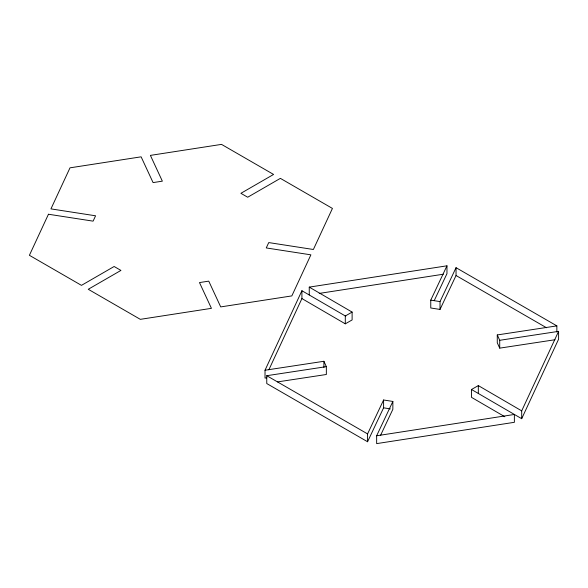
<?xml version="1.0" encoding="UTF-8"?>
<svg xmlns="http://www.w3.org/2000/svg" width="588" height="588" viewBox="0 0 588 588"><rect width="100%" height="100%" fill="white"/><g stroke="black" fill="none" stroke-linecap="round" stroke-linejoin="round"><path stroke-width="0.88" d="M266.827 377.797L265.019 378.077L265.019 370.234L301.916 290.722L345.766 316.226M268.863 369.793L301.916 298.564L301.916 290.722M521.696 410.865L478.323 385.596L471.502 389.499L521.696 418.707L521.696 410.865L558.6 331.353L499.712 340.298L497.272 334.94L556.858 325.884L556.858 331.985M521.696 418.707L558.6 339.195L558.6 331.353M277.595 381.899L326.347 374.49L326.347 366.647L266.761 375.703L266.761 383.545L367.574 441.75L367.574 433.907L383.596 399.987L392.858 401.45L392.858 409.292L380.51 435.443M556.858 325.884L456.045 267.68L456.045 275.522L440.022 309.435L430.761 307.98L430.761 300.137L446.968 265.813L309.251 287.12L309.251 294.956M367.574 441.75L383.596 407.829L383.596 399.987M434.231 300.622L446.968 273.655L446.968 265.813M376.651 435.774L514.368 414.466L514.368 422.309L376.651 443.617L376.651 435.774L392.858 401.45M440.022 309.435L440.022 301.593L456.045 267.68M352.116 312.088L345.296 315.991L345.296 323.834L352.116 319.931L352.116 312.088L309.251 287.12M319.218 293.419L443.345 274.214M265.019 370.234L323.9 361.282L326.347 366.647M497.272 334.94L497.272 342.782L499.712 348.14L554.976 339.746M430.761 300.137L440.022 301.593M383.596 407.829L390.329 408.895M456.045 275.522L546.539 327.766M266.761 375.703L367.574 433.907M301.916 298.564L345.296 323.834M504.842 416.76L471.502 397.341L471.502 389.499M499.712 340.298L499.712 348.14M478.323 385.596L478.323 393.438M323.9 361.282L323.9 367.382M48.459 214.245L29.4 255.302L81.467 285.364L114.138 266.496L120.93 270.421L88.251 289.281L140.319 319.343L211.437 308.34L199.479 282.571L208.755 281.137L220.713 306.907L291.839 295.904L310.89 254.839L266.254 247.938L268.738 242.579L313.375 249.488L332.433 208.424L280.373 178.362L247.695 197.23L240.904 193.312L273.582 174.445L221.514 144.383L150.396 155.386L162.354 181.163L153.078 182.596L141.12 156.827L70.001 167.83L50.943 208.887L95.579 215.796L93.095 221.147L48.459 214.245"/></g></svg>
